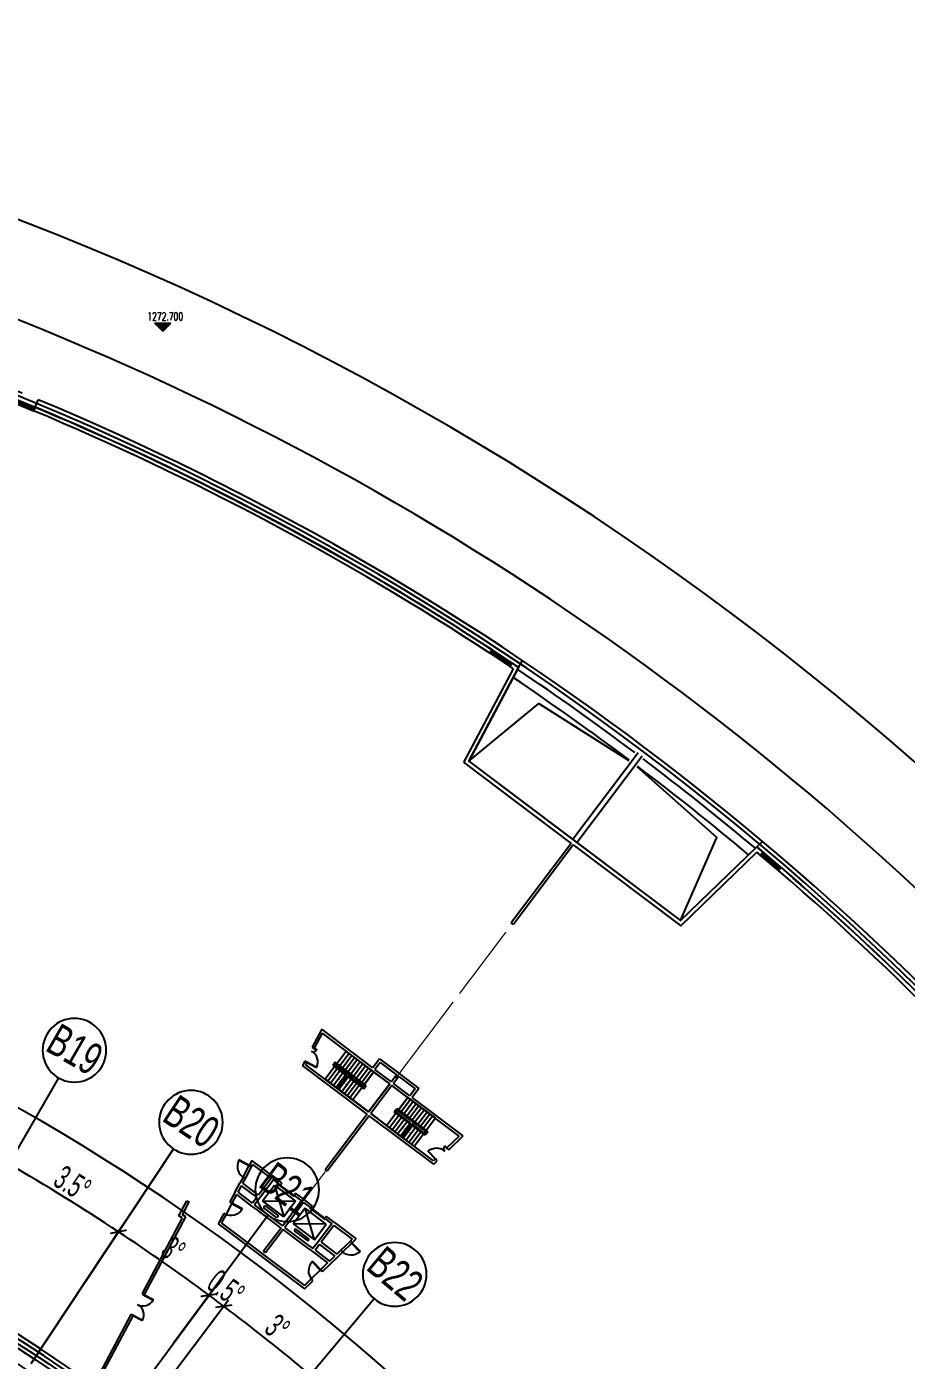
# Model space of a CAD drawing. Extents: x 1962160 to 37842216, y -162679 to 2997677.
# Drawn here: x 37694555 to 37760810, y 2879859 to 2980378 of the extents above; entities that cross this region are included whole.
import ezdxf
from ezdxf.enums import TextEntityAlignment as Align

# ---------------------------------------------------------------- set-up
doc = ezdxf.new("R2010")
doc.units = 0
doc.header["$LTSCALE"] = 1000
doc.linetypes.add('CENTER', pattern=[2, 1.25, -0.25, 0.25, -0.25])
doc.linetypes.add('CENTER2', pattern=[28.575, 19.05, -3.175, 3.175, -3.175])
doc.layers.get('0').update_dxf_attribs({"color": 8})
doc.layers.get('Defpoints').update_dxf_attribs({"color": 8})
for name, color, linetype in [('#幕墙线-平面', 8, 'Continuous'), ('#标注', 8, 'Continuous'), ('#轴线', 8, 'CENTER2'), ('1-WIN-1', 8, 'Continuous'), ('A-DIMS-ELEV', 8, 'Continuous'), ('A-FLOR', 8, 'Continuous'), ('A-GRID', 8, 'CENTER'), ('A-STRS-HRAL', 8, 'Continuous'), ('DIM', 8, 'Continuous'), ('G-ACCS', 8, 'Continuous'), ('周边建筑', 8, 'Continuous')]:
    doc.layers.add(name, color=color, linetype=linetype)
doc.styles.add('#文字', font='jrs.shx', dxfattribs={"width": 0.7, "bigfont": 'hztxt.shx'})
doc.styles.add('_TCH_DIM', font='SIMPLEX', dxfattribs={"bigfont": 'GBCBIG'})
doc.styles.add('JHZX', font='jrs.shx', dxfattribs={"width": 0.6, "bigfont": 'jhz.shx'})
doc.dimstyles.new('JZBZ-600', dxfattribs={"dimscale": 600, "dimtxt": 3, "dimasz": 1.5, "dimexe": 1, "dimexo": 1, "dimgap": 0.5, "dimtad": 1, "dimdec": 0, "dimdsep": 46, "dimtxsty": 'JHZX', "dimblk1": 'ARCHTICK', "dimblk2": 'ARCHTICK', "dimsah": 1, "dimcen": 0, "dimclrd": 1, "dimclre": 1, "dimclrt": 2, "dimadec": 1, "dimazin": 2, "dimtfac": 1, "dimtdec": 0, "dimtix": 1, "dimtmove": 0, "dimatfit": 3, "dimfxl": 1, "dimtolj": 1, "dimlwd": -1, "dimlwe": -1, "dimarcsym": 1})

# ---------------------------------------------------------------- blocks, each defined once
blk = doc.blocks.new('$DORLIB2D$00000127')
for points in [[(-0.533, 0.795), (-0.533, 0.69)], [(-0.033, 0.795), (-0.533, 0.795)], [(-0.033, 0.795), (-0.033, 0.69)], [(0.533, 0.795), (0.033, 0.795)], [(0.033, 0.795), (0.033, 0.69)], [(0.533, 0.795), (0.533, 0.69)], [(-0.033, 0.69), (-0.533, 0.69)], [(0.5, 0.5), (-0.5, 0.5)], [(0.533, 0.69), (0.033, 0.69)]]:
    blk.add_lwpolyline(points)
blk = doc.blocks.new('$DorLib2D$00000001')
for p, q in [((0.45, 0.975), (0.5, 0.975)), ((0.45, 0), (0.45, 0.975)), ((0.5, 0), (0.45, 0)), ((0.5, 0), (0.5, 0.975))]:
    blk.add_line(p, q)
blk.add_arc((0.475, 0), 0.975, 91.46928, 180)
blk = doc.blocks.new('$DorLib2D$00000225')
for p, q in [((-0.5, 0), (-0.5, 0.252)), ((-0.475, 0.252), (-0.5, 0.252)), ((-0.475, 0), (-0.475, 0.252)), ((0.475, -0.001), (0.475, 0.752)), ((0.475, 0.752), (0.5, 0.752)), ((0.5, -0.001), (0.5, 0.752)), ((-0.475, 0), (-0.5, 0)), ((0.475, -0.001), (0.5, -0.001))]:
    blk.add_line(p, q)
for centre, radius, start, end in [((-0.501, 0.003), 0.251, 359.78987, 84.09744), ((0.505, -0.002), 0.755, 92.24927, 179.72377)]:
    blk.add_arc(centre, radius, start, end)
blk = doc.blocks.new('$WINLIB2D$00000001')
for points in [[(-0.5, 0.5), (-0.5, -0.5)], [(-0.5, 0.5), (0.5, 0.5)], [(0.5, 0.167), (-0.5, 0.167)], [(0.5, -0.5), (0.5, 0.5)], [(0.5, -0.167), (-0.5, -0.167)], [(-0.5, -0.5), (0.5, -0.5)]]:
    blk.add_lwpolyline(points)
blk = doc.blocks.new('$DorLib2D$00000002')
at = {"layer": '1-WIN-1'}
for p, q in [((-0.5, 0), (-0.5, 0.4875)), ((-0.475, 0.4875), (-0.5, 0.4875)), ((-0.5, 0), (-0.475, 0)), ((-0.475, 0), (-0.475, 0.4875)), ((0.475, 0), (0.475, 0.4875)), ((0.475, 0.4875), (0.5, 0.4875)), ((0.5, 0), (0.475, 0)), ((0.5, 0), (0.5, 0.4875))]:
    blk.add_line(p, q, dxfattribs=at)
for centre, start, end in [((-0.4875, 0), 0, 88.53072), ((0.4875, 0), 91.46928, 180)]:
    blk.add_arc(centre, 0.4875, start, end, dxfattribs=at)
blk = doc.blocks.new('1234')
at = {"layer": '周边建筑'}
for p, q in [((-11230, 210901), (-11325, 211497)), ((-200, 203000), (-199, 211200)), ((200, 203000), (201, 211200)), ((11230, 210901), (11325, 211497)), ((-13606, 210461), (-13624, 210760)), ((-11827, 210869), (-11809, 210569)), ((-10235, 202700), (-11484, 210587)), ((-9979, 203000), (-11230, 210901)), ((9979, 203000), (11230, 210901)), ((10235, 202700), (11484, 210587)), ((11809, 210569), (11827, 210869)), ((13624, 210760), (13606, 210461)), ((-52142, 204662), (-52290, 205244)), ((-52142, 204662), (-52067, 204372)), ((-10235, 202700), (-100, 202700)), ((-9979, 203000), (0, 203000)), ((-100, 202700), (-100, 195200)), ((0, 203000), (9979, 203000)), ((100, 202700), (10235, 202700)), ((100, 202700), (100, 195200)), ((100, 195200), (-100, 195200)), ((-1850, 181050), (0, 181050)), ((-1850, 181050), (-1850, 180200)), ((0, 181050), (1850, 181050)), ((1850, 181050), (1850, 180200)), ((-6672, 180200), (-6434, 178701)), ((-1850, 180200), (-6672, 180200)), ((-6237, 178733), (-6437, 180000)), ((-1750, 180000), (-6437, 180000)), ((-1600, 180000), (-4200, 180000)), ((-4200, 178830), (-4200, 180000)), ((-3940, 178830), (-3940, 180000)), ((-3680, 178830), (-3680, 180000)), ((-3420, 178830), (-3420, 180000)), ((-3160, 178830), (-3160, 180000)), ((-2900, 178830), (-2900, 180000)), ((-2640, 178830), (-2640, 180000)), ((-2380, 178830), (-2380, 180000)), ((-2120, 178830), (-2120, 180000)), ((-1860, 178830), (-1860, 180000)), ((-100, 180000), (-1750, 180000)), ((-1650, 180850), (-100, 180850)), ((-1650, 180850), (-1650, 180200)), ((-100, 180200), (-1650, 180200)), ((-1600, 178830), (-1600, 180000)), ((-100, 180000), (-1600, 180000)), ((-1600, 180000), (-1600, 178830)), ((-100, 180850), (-100, 180200)), ((-100, 177350), (-100, 180000)), ((-100, 180000), (-100, 177350)), ((100, 180850), (100, 180200)), ((100, 180850), (1650, 180850)), ((1650, 180200), (100, 180200)), ((1600, 180000), (100, 180000)), ((100, 180000), (100, 177350)), ((1750, 180000), (100, 180000)), ((100, 180000), (100, 177350)), ((1600, 180000), (4200, 180000)), ((1600, 180000), (1600, 178830)), ((1600, 178830), (1600, 180000)), ((1650, 180850), (1650, 180200)), ((6437, 180000), (1750, 180000)), ((6672, 180200), (1850, 180200)), ((1860, 180000), (1860, 178830)), ((2120, 180000), (2120, 178830)), ((2380, 180000), (2380, 178830)), ((2640, 180000), (2640, 178830)), ((2900, 180000), (2900, 178830)), ((3160, 180000), (3160, 178830)), ((3420, 180000), (3420, 178830)), ((3680, 180000), (3680, 178830)), ((3940, 180000), (3940, 178830)), ((4200, 180000), (4200, 178830)), ((6437, 180000), (6237, 178733)), ((6434, 178701), (6672, 180200)), ((-6434, 178701), (-6237, 178733)), ((-4360, 178830), (-4360, 178520)), ((-1440, 178830), (-4360, 178830)), ((-4360, 178520), (-3132, 178520)), ((-4300, 178770), (-4300, 178580)), ((-1500, 178770), (-4300, 178770)), ((-4300, 178580), (-3137, 178580)), ((-4200, 178750), (-4200, 178770)), ((-1600, 178750), (-4200, 178750)), ((-4200, 178600), (-4200, 178750)), ((-4200, 178600), (-3139, 178600)), ((-4200, 178600), (-4200, 178580)), ((-4200, 178520), (-4200, 177350)), ((-3940, 178750), (-3940, 178770)), ((-3940, 178600), (-3940, 178580)), ((-3940, 178520), (-3940, 177350)), ((-3680, 178750), (-3680, 178770)), ((-3680, 178600), (-3680, 178580)), ((-3680, 178520), (-3680, 177350)), ((-3420, 178750), (-3420, 178770)), ((-3420, 178600), (-3420, 178580)), ((-3420, 178520), (-3420, 177350)), ((-3160, 178750), (-3160, 178770)), ((-3160, 178600), (-3160, 178580)), ((-3160, 178520), (-3160, 177350)), ((-2914, 178043), (-3157, 177928)), ((-3157, 177928), (-2972, 177897)), ((-3139, 178600), (-3089, 178073)), ((-3089, 178073), (-2914, 178043)), ((-3039, 178600), (-1600, 178600)), ((-3039, 178600), (-2987, 178056)), ((-3037, 178580), (-1500, 178580)), ((-3031, 178520), (-1440, 178520)), ((-2900, 178750), (-2900, 178770)), ((-2900, 178600), (-2900, 178580)), ((-2900, 178520), (-2900, 177350)), ((-2640, 178750), (-2640, 178770)), ((-2640, 178600), (-2640, 178580)), ((-2640, 178520), (-2640, 177350)), ((-2380, 178750), (-2380, 178770)), ((-2380, 178600), (-2380, 178580)), ((-2380, 178520), (-2380, 177350)), ((-2120, 178750), (-2120, 178770)), ((-2120, 178600), (-2120, 178580)), ((-2120, 178520), (-2120, 177350)), ((-1860, 178750), (-1860, 178770)), ((-1860, 178600), (-1860, 178580)), ((-1860, 178520), (-1860, 177350)), ((-1600, 178750), (-1600, 178770)), ((-1600, 178770), (-1600, 178580)), ((-1600, 178600), (-1600, 178580)), ((-1600, 178520), (-1600, 177350)), ((-1600, 178520), (-1600, 177350)), ((-1500, 178580), (-1500, 178770)), ((-1440, 178520), (-1440, 178830)), ((1440, 178520), (1440, 178830)), ((1440, 178830), (4360, 178830)), ((2928, 178520), (1440, 178520)), ((1500, 178580), (1500, 178770)), ((1500, 178770), (4300, 178770)), ((2923, 178580), (1500, 178580)), ((1600, 178770), (1600, 178750)), ((1600, 178580), (1600, 178770)), ((1600, 178750), (4200, 178750)), ((2921, 178600), (1600, 178600)), ((1600, 178580), (1600, 178600)), ((1600, 177350), (1600, 178520)), ((1600, 177350), (1600, 178520)), ((1860, 178770), (1860, 178750)), ((1860, 178580), (1860, 178600)), ((1860, 177350), (1860, 178520)), ((2120, 178770), (2120, 178750)), ((2120, 178580), (2120, 178600)), ((2120, 177350), (2120, 178520)), ((2380, 178770), (2380, 178750)), ((2380, 178580), (2380, 178600)), ((2380, 177350), (2380, 178520)), ((2640, 178770), (2640, 178750)), ((2640, 178580), (2640, 178600)), ((2640, 177350), (2640, 178520)), ((2900, 178770), (2900, 178750)), ((2900, 178580), (2900, 178600)), ((2900, 177350), (2900, 178520)), ((2914, 177907), (3157, 178022)), ((2972, 178053), (2921, 178600)), ((3157, 178022), (2972, 178053)), ((4200, 178600), (3021, 178600)), ((3074, 178036), (3021, 178600)), ((4300, 178580), (3023, 178580)), ((4360, 178520), (3029, 178520)), ((3160, 178770), (3160, 178750)), ((3160, 178580), (3160, 178600)), ((3160, 177350), (3160, 178520)), ((3420, 178770), (3420, 178750)), ((3420, 178580), (3420, 178600)), ((3420, 177350), (3420, 178520)), ((3680, 178770), (3680, 178750)), ((3680, 178580), (3680, 178600)), ((3680, 177350), (3680, 178520)), ((3940, 178770), (3940, 178750)), ((3940, 178580), (3940, 178600)), ((3940, 177350), (3940, 178520)), ((4200, 178770), (4200, 178750)), ((4200, 178600), (4200, 178750)), ((4200, 178580), (4200, 178600)), ((4200, 177350), (4200, 178520)), ((4300, 178770), (4300, 178580)), ((4360, 178830), (4360, 178520)), ((6237, 178733), (6434, 178701)), ((-6049, 177548), (-6247, 177516)), ((-6247, 177516), (-6189, 177150)), ((-100, 177150), (-6189, 177150)), ((-6018, 177350), (-6049, 177548)), ((-100, 177350), (-6018, 177350)), ((-4200, 177350), (-3021, 177350)), ((-3074, 177914), (-3021, 177350)), ((-2972, 177897), (-2921, 177350)), ((-2921, 177350), (-1600, 177350)), ((-1600, 177350), (-100, 177350)), ((-100, 177150), (-100, 171900)), ((6018, 177350), (100, 177350)), ((100, 177350), (1600, 177350)), ((6189, 177150), (100, 177150)), ((100, 177150), (100, 171900)), ((3039, 177350), (1600, 177350)), ((3089, 177877), (2914, 177907)), ((3039, 177350), (2987, 177894)), ((3139, 177350), (3089, 177877)), ((4200, 177350), (3139, 177350)), ((6049, 177548), (6018, 177350)), ((6247, 177516), (6049, 177548)), ((6189, 177150), (6247, 177516)), ((100, 171900), (-100, 171900)), ((-2850, 169150), (-4921, 169150)), ((-4921, 169150), (-4854, 168721)), ((-2950, 168950), (-4687, 168950)), ((-4656, 168752), (-4687, 168950)), ((-2950, 168950), (-2950, 167350)), ((-2100, 169150), (-2850, 169150)), ((-2750, 168950), (-2750, 167250)), ((-2750, 168950), (-2100, 168950)), ((-2100, 168950), (-2100, 169150)), ((0, 169150), (-800, 169150)), ((-800, 169150), (-800, 168950)), ((-800, 168950), (-100, 168950)), ((-100, 168950), (-100, 166600)), ((800, 169150), (0, 169150)), ((100, 168950), (100, 166600)), ((100, 168950), (800, 168950)), ((800, 168950), (800, 169150)), ((2850, 169150), (2100, 169150)), ((2100, 169150), (2100, 168950)), ((2100, 168950), (2750, 168950)), ((2750, 168950), (2750, 167250)), ((2850, 169150), (4921, 169150)), ((2950, 168950), (2950, 167350)), ((2950, 168950), (4687, 168950)), ((4687, 168950), (4656, 168752)), ((4854, 168721), (4921, 169150)), ((-4854, 168721), (-4656, 168752)), ((-4697, 167733), (-4854, 168721)), ((-4500, 167765), (-4656, 168752)), ((-2450, 167195), (-2450, 168675)), ((-2450, 168675), (-450, 168675)), ((-2450, 167195), (-450, 168675)), ((-2450, 168675), (-450, 167195)), ((-450, 168675), (-450, 167195)), ((2450, 168675), (450, 168675)), ((450, 168675), (450, 167195)), ((2450, 167195), (450, 168675)), ((2450, 168675), (450, 167195)), ((2450, 167195), (2450, 168675)), ((4500, 167765), (4656, 168752)), ((4656, 168752), (4854, 168721)), ((4697, 167733), (4854, 168721)), ((-4500, 167765), (-4697, 167733)), ((-4697, 167733), (-4618, 167234)), ((-4499, 166484), (-4618, 167234)), ((-4434, 167350), (-4500, 167765)), ((-2950, 167350), (-4434, 167350)), ((-4315, 166600), (-4402, 167150)), ((-2950, 167150), (-4402, 167150)), ((-2950, 167150), (-2950, 166600)), ((-2750, 167250), (-2750, 166600)), ((-450, 167195), (-2450, 167195)), ((-2090, 166825), (-2090, 167010)), ((-2090, 167010), (-810, 167010)), ((-810, 167010), (-810, 166825)), ((450, 167195), (2450, 167195)), ((2090, 167010), (810, 167010)), ((810, 167010), (810, 166825)), ((2090, 166825), (2090, 167010)), ((2750, 167250), (2750, 166600)), ((2950, 167350), (4434, 167350)), ((2950, 167150), (4402, 167150)), ((2950, 167150), (2950, 166600)), ((4315, 166600), (4402, 167150)), ((4500, 167765), (4434, 167350)), ((4499, 166484), (4618, 167234)), ((4697, 167733), (4500, 167765)), ((4618, 167234), (4697, 167733)), ((-4499, 166484), (-4368, 165656)), ((-2950, 166600), (-4315, 166600)), ((-4171, 165687), (-4283, 166400)), ((-2850, 166400), (-4283, 166400)), ((-2500, 166400), (-2850, 166400)), ((-2500, 166600), (-2750, 166600)), ((-100, 166600), (-2500, 166600)), ((-100, 166400), (-2500, 166400)), ((-810, 166825), (-2090, 166825)), ((-100, 166400), (-100, 164200)), ((2500, 166600), (100, 166600)), ((2500, 166400), (100, 166400)), ((100, 166400), (100, 164200)), ((810, 166825), (2090, 166825)), ((2500, 166600), (2750, 166600)), ((2500, 166400), (2850, 166400)), ((2850, 166400), (4283, 166400)), ((2950, 166600), (4315, 166600)), ((4283, 166400), (4171, 165687)), ((4368, 165656), (4499, 166484)), ((-4368, 165656), (-4171, 165687)), ((-4014, 164700), (-4171, 165687)), ((4014, 164700), (4171, 165687)), ((4171, 165687), (4368, 165656)), ((-4014, 164700), (-4212, 164668)), ((-4212, 164668), (-4074, 163800)), ((-3903, 164000), (-4014, 164700)), ((-3903, 164000), (3903, 164000)), ((100, 164200), (-100, 164200)), ((4014, 164700), (3903, 164000)), ((4212, 164668), (4014, 164700)), ((4074, 163800), (4212, 164668)), ((-7006, 163770), (-6808, 163802)), ((-6802, 162486), (-7006, 163770)), ((-6636, 162715), (-6808, 163802)), ((-4074, 163800), (4074, 163800)), ((-6506, 162533), (-6802, 162486)), ((-6340, 162762), (-6636, 162715)), ((-6506, 162533), (-5497, 156163)), ((-5299, 156194), (-6340, 162762)), ((-5497, 156163), (-5299, 156194)), ((-5018, 154416), (-5215, 154385)), ((-5215, 154385), (-4274, 148438)), ((-4072, 148444), (-5018, 154416))]:
    blk.add_line(p, q, dxfattribs=at)
for points, format in [([(900, 147897, -0.0642475), (38411, 142825, 0.3992271), (47734, 147881), (62644, 193769, 0.4257611), (57411, 203559, 0.1695891), (-81790, 195045, 0.4257611), (-85791, 184690), (-65401, 140962, 0.3992271), (-55531, 137079, -0.0949868), (-900, 147897)], "xyb"), ([(52290, 205244, 0.1253831), (-52290, 205244)], "xyb"), ([(3507, 147308, 0.0119029), (-3507, 147308), (-3530, 148158, 0.0905154), (-55644, 137357, -0.3992271), (-65129, 141089), (-85519, 184817, -0.4257611), (-81674, 194768, -0.0861795), (-11230, 210901), (-9979, 203000), (9979, 203000), (11230, 210901, -0.0554806), (57329, 203270, -0.4257611), (62358, 193861), (47449, 147974, -0.3992271), (38489, 143115, 0.0597972), (3530, 148158), (3507, 147309)], "xyb"), ([(-53553, 204918, 0.0353768), (-81906, 195322, 0.4257611), (-86063, 184563), (-65672, 140835, 0.3992271), (-55418, 136801, -0.0899201), (-3864, 147549, -0.0899201)], "xyb"), ([(-4330, 179375, 0, 0, 0), (-850, 179375, 0, 0, 0), (-850, 177975, 0, 0, 0), (-2900, 177975, 0, 80, 0), (-2600, 177975, 0, 0, 0)], "xyseb"), ([(4330, 179375, 0, 0, 0), (850, 179375, 0, 0, 0), (850, 177975, 0, 0, 0), (2900, 177975, 0, 80, 0), (2600, 177975, 0, 0, 0)], "xyseb"), ([(-4330, 177975, 0, 0, 0), (-3160, 177975, 0, 80, 0), (-3460, 177975, 0, 0, 0)], "xyseb"), ([(4330, 177975, 0, 0, 0), (3160, 177975, 0, 80, 0), (3460, 177975, 0, 0, 0)], "xyseb")]:
    blk.add_lwpolyline(points, format=format, dxfattribs=at)
for points in [[(-9979, 203000), (-8394, 209657), (-400, 210300)], [(9979, 203000), (8394, 209657), (400, 210300)]]:
    blk.add_lwpolyline(points, dxfattribs=at)
at = {"layer": '周边建筑', "const_width": 100}
for points in [[(0, 188600), (0, 194400)], [(0, 180600), (0, 187800)], [(0, 169150), (0, 171800)]]:
    blk.add_lwpolyline(points, dxfattribs=at)
at = {"layer": '周边建筑'}
for radius, start, end in [(211200, 93.69863, 104.29325), (210900, 93.69898, 104.293), (211200, 93.04812, 93.21031), (210900, 93.12156, 93.20997), (211050, 90.10859, 93.04387), (210350, 90.10895, 93.02398), (211050, 86.95613, 89.89141), (210350, 86.97602, 89.89105), (211200, 86.78969, 86.95188), (210900, 86.79003, 86.87844), (210900, 75.707, 86.30102), (211200, 75.70675, 86.30137), (148500, 91.64908, 106.5425), (148200, 91.60015, 106.54179)]:
    blk.add_arc((0, 0), radius, start, end, dxfattribs=at)
for name, p, xscale, yscale, zscale, rotation in [('$WINLIB2D$00000001', (-12717, 210665), 1800.000000000002, 300.0000000000001, -1800, 3.45447271133454), ('$WINLIB2D$00000001', (12717, 210665), -1800, 299.9999999999998, 1800, 356.5455272884436), ('$WINLIB2D$00000001', (-52734, 204355), 1299.999999999999, 300, -1300, 14.46959072321767), ('$DorLib2D$00000225', (-6242, 178125), 1200.000000000001, 1200.000000000001, 200, 278.9999999999768), ('$DorLib2D$00000225', (6242, 178125), -1200.000000000001, 1200.000000000001, 200, 81.0000000000231), ('$DORLIB2D$00000127', (-1450, 169050), -1300.000000000001, 200.0000000000002, -1300.000000000001, 180), ('$DORLIB2D$00000127', (1450, 169050), 1300.000000000001, 200.0000000000002, -1300, 180), ('$DorLib2D$00000001', (-4677, 168243), 1000.000000000001, 1000.000000000001, 200, 98.99999999998161), ('$DorLib2D$00000001', (4677, 168243), -1000, 1000, 200, 261.0000000000279), ('$DorLib2D$00000001', (-4191, 165178), -1000, 1000.000000000001, 999.9999999999998, 278.9999999999749), ('$DorLib2D$00000001', (4191, 165178), 999.9999999999997, 999.9999999999997, 999.9999999999997, 81.00000000002188), ('$DorLib2D$00000002', (-5257, 155289), 1800.000000000001, 1800.000000000001, 200, 278.9999999999735)]:
    blk.add_blockref(name, p, dxfattribs=dict(at, xscale=xscale, yscale=yscale, zscale=zscale, rotation=rotation))
blk = doc.blocks.new('总体道路0521')
at = {"layer": 'G-ACCS'}
for radius, start, end in [(223.8, 2.615, 87.0254), (216.8, 34.9199, 94.1145)]:
    blk.add_arc((35647972.51, 2918657.18), radius, start, end, dxfattribs=at)
blk = doc.blocks.new('A$C06ac024f')
at = {"layer": 'A-DIMS-ELEV'}
blk.add_hatch(color=256, dxfattribs=at).paths.add_polyline_path([(91161, 200554), (90561, 201154), (91761, 201154)])
for p, q in [((91161, 200554), (90561, 201154)), ((90561, 201154), (91761, 201154)), ((91161, 200554), (91761, 201154))]:
    blk.add_line(p, q, dxfattribs=at)
at = {"xscale": 1000, "yscale": 1000, "zscale": 1000}
blk.add_blockref('总体道路0521', (-35647972511, -2918657177), dxfattribs=at)
at = {"layer": '周边建筑', "rotation": 322.9999995626877}
blk.add_blockref('1234', (0, 0), dxfattribs=at)
at = {"layer": 'A-DIMS-ELEV', "style": '_TCH_DIM', "width": 0.705882}
blk.add_text('1272.700', height=595, dxfattribs=at).set_placement((89981, 201364))
blk = doc.blocks.new('A$C80b62fe7')
at = {"layer": '#幕墙线-平面'}
for radius, start, end in [(128529, 333.50225, 195.7758), (127529, 333.53985, 195.7884)]:
    blk.add_arc((71052, 188867), radius, start, end, dxfattribs=at)
blk = doc.blocks.new('DASWQE')
at = {"layer": 'DIM', "ltscale": 10}
blk.add_blockref('A$C80b62fe7', (-71047, -188863), dxfattribs=at)
blk = doc.blocks.new('_ARCHTICK')
at = {"const_width": 0.15}
blk.add_lwpolyline([(-0.5, -0.5), (0.5, 0.5)], dxfattribs=at)
blk = doc.blocks.new('*D67')
at = {"layer": '#标注', "color": 1, "transparency": 16777216}
for p, q in [((36869183, 3036213), (36876706, 3046195)), ((36875209, 3031419), (36883244, 3040995))]:
    blk.add_line(p, q, dxfattribs=at)
blk.add_arc((36780595, 2918663), 159093, 50, 52.99758, dxfattribs=at)
at = {"layer": 'Defpoints', "color": 0, "transparency": 16777216}
for p in [(36880717, 3042300), (36868822, 3035734), (36874823, 3030960), (36780595, 2918663)]:
    blk.add_point(p, dxfattribs=at)
at = {"layer": '#标注', "color": 1, "transparency": 16777216, "xscale": 900, "yscale": 900, "zscale": 900}
for p, rotation in [((36876345, 3045716), 142.9975753843728), ((36882858, 3040535), 320.0000000001096)]:
    blk.add_blockref('_ARCHTICK', p, dxfattribs=dict(at, rotation=rotation))
at = {"layer": '#标注', "color": 2, "transparency": 16777216, "insert": (36880382, 3044107), "char_height": 1800, "attachment_point": 5, "rotation": 321.49879, "style": 'JHZX'}
blk.add_mtext('\\A1;3°', dxfattribs=at)
blk = doc.blocks.new('*D68')
at = {"layer": '#标注', "color": 1, "transparency": 16777216}
for p, q in [((36868154, 3036981), (36875590, 3047029)), ((36869183, 3036213), (36876706, 3046195))]:
    blk.add_line(p, q, dxfattribs=at)
blk.add_arc((36780595, 2918663), 159093, 52.99758, 53.49758, dxfattribs=at)
at = {"layer": 'Defpoints', "color": 0, "transparency": 16777216}
for p in [(36875975, 3045994), (36867797, 3036499), (36868822, 3035734), (36780595, 2918663)]:
    blk.add_point(p, dxfattribs=at)
at = {"layer": '#标注', "color": 1, "transparency": 16777216, "xscale": 900, "yscale": 900, "zscale": 900}
for p, rotation in [((36875233, 3046547), 143.4975823896341), ((36876345, 3045716), 322.9975753843759)]:
    blk.add_blockref('_ARCHTICK', p, dxfattribs=dict(at, rotation=rotation))
at = {"layer": '#标注', "color": 2, "transparency": 16777216, "insert": (36876508, 3047094), "char_height": 1800, "attachment_point": 5, "rotation": 323.24758, "style": 'JHZX'}
blk.add_mtext('\\A1;0.5°', dxfattribs=at)
blk = doc.blocks.new('*D105')
at = {"layer": '#标注', "color": 1, "transparency": 16777216}
for p, q in [((36697229, 3039962), (36687879, 3053567)), ((36885580, 3021821), (36897355, 3033391))]:
    blk.add_line(p, q, dxfattribs=at)
blk.add_arc((36780595, 2918663), 163093, 44.49717, 124.49963, dxfattribs=at)
at = {"layer": 'Defpoints', "color": 0, "transparency": 16777216}
for p in [(36833249, 3073022), (36697569, 3039468), (36885152, 3021400), (36780595, 2918663)]:
    blk.add_point(p, dxfattribs=at)
at = {"layer": '#标注', "color": 1, "transparency": 16777216, "xscale": 900, "yscale": 900, "zscale": 900}
for p, rotation in [((36688219, 3053073), 214.4996298123025), ((36896927, 3032971), 314.4971693134274)]:
    blk.add_blockref('_ARCHTICK', p, dxfattribs=dict(at, rotation=rotation))
at = {"layer": '#标注', "color": 2, "transparency": 16777216, "insert": (36796346, 3082199), "char_height": 1800, "attachment_point": 5, "rotation": 354.4984, "style": 'JHZX'}
blk.add_mtext('\\A1;80°', dxfattribs=at)
blk = doc.blocks.new('*D118')
at = {"layer": '#标注', "color": 1, "transparency": 16777216}
for p, q in [((36861841, 3041402), (36868741, 3051825)), ((36868154, 3036981), (36875590, 3047029))]:
    blk.add_line(p, q, dxfattribs=at)
blk.add_arc((36780595, 2918663), 159093, 53.49758, 56.49763, dxfattribs=at)
at = {"layer": 'Defpoints', "color": 0, "transparency": 16777216}
for p in [(36872986, 3048179), (36861510, 3040901), (36867797, 3036499), (36780595, 2918663)]:
    blk.add_point(p, dxfattribs=at)
at = {"layer": '#标注', "color": 1, "transparency": 16777216, "xscale": 900, "yscale": 900, "zscale": 900}
for p, rotation in [((36868410, 3051325), 146.4976294272889), ((36875233, 3046547), 323.4975823896463)]:
    blk.add_blockref('_ARCHTICK', p, dxfattribs=dict(at, rotation=rotation))
at = {"layer": '#标注', "color": 2, "transparency": 16777216, "insert": (36872541, 3049963), "char_height": 1800, "attachment_point": 5, "rotation": 324.99761, "style": 'JHZX'}
blk.add_mtext('\\A1;3°', dxfattribs=at)
blk = doc.blocks.new('*D119')
at = {"layer": '#标注', "color": 1, "transparency": 16777216}
for p, q in [((36854197, 3046133), (36860447, 3056958)), ((36861841, 3041402), (36868741, 3051825))]:
    blk.add_line(p, q, dxfattribs=at)
blk.add_arc((36780595, 2918663), 159093, 56.49763, 59.99769, dxfattribs=at)
at = {"layer": 'Defpoints', "color": 0, "transparency": 16777216}
for p in [(36865691, 3053085), (36853897, 3045613), (36861510, 3040901), (36780595, 2918663)]:
    blk.add_point(p, dxfattribs=at)
at = {"layer": '#标注', "color": 1, "transparency": 16777216, "xscale": 900, "yscale": 900, "zscale": 900}
for p, rotation in [((36860147, 3056438), 149.9976923137919), ((36868410, 3051325), 326.4976294272807)]:
    blk.add_blockref('_ARCHTICK', p, dxfattribs=dict(at, rotation=rotation))
at = {"layer": '#标注', "color": 2, "transparency": 16777216, "insert": (36864949, 3054965), "char_height": 1800, "attachment_point": 5, "rotation": 328.24766, "style": 'JHZX'}
blk.add_mtext('\\A1;3.5°', dxfattribs=at)
blk = doc.blocks.new('*U247')
blk.add_line((0, -20), (0, 0))
blk.add_circle((0, -24), 4)
at = {"style": 'JHZX', "width": 0.75}
blk.add_attdef('AXES', text='', height=4, dxfattribs=at).set_placement((0, -24), align=Align.MIDDLE_CENTER)
blk = doc.blocks.new('DOTE-11')
at = {"layer": '#轴线'}
for radius, end in [(146600, 183.99981), (138800, 210.18842), (130400, 210.32938), (127950, 210.37401)]:
    blk.add_arc((36780599, 2918657), radius, 324.5, end, dxfattribs=at)
blk = doc.blocks.new('*D361')
at = {"layer": '#标注', "color": 1, "ltscale": 10, "transparency": 16777216}
for p, q in [((37687324, 2864593), (37697089, 2878263)), ((37698403, 2877325), (37696601, 2878612)), ((37688637, 2863654), (37686835, 2864941))]:
    blk.add_line(p, q, dxfattribs=at)
at = {"layer": 'Defpoints', "color": 0, "ltscale": 10, "transparency": 16777216}
for p in [(37697089, 2878263), (37698891, 2876976), (37689125, 2863305)]:
    blk.add_point(p, dxfattribs=at)
at = {"layer": '#标注', "color": 1, "ltscale": 10, "transparency": 16777216, "xscale": 900, "yscale": 900, "zscale": 900}
for p, rotation in [((37697089, 2878263), 54.45840223087551), ((37687324, 2864593), 234.4584022308755)]:
    blk.add_blockref('_ARCHTICK', p, dxfattribs=dict(at, rotation=rotation))
at = {"layer": '#标注', "color": 2, "ltscale": 10, "transparency": 16777216, "insert": (37691230, 2872125), "char_height": 1800, "attachment_point": 5, "rotation": 54.4584, "style": 'JHZX'}
blk.add_mtext('\\A1;1200*14=16800', dxfattribs=at)
blk = doc.blocks.new('ZW-5001')
at = {"layer": '#标注'}
ref = blk.add_blockref('*U247', (36857893.2, 3052535.2), dxfattribs=dict(at, xscale=-600.0000000000002, yscale=600.0000000000003, rotation=149.9979886096383))
ref.add_attrib('AXES', 'B19', dxfattribs={"layer": '0', "height": 2400, "rotation": 329.997988, "style": '#文字', "width": 0.7}).set_placement((36865133.6, 3065075), align=Align.MIDDLE_CENTER)
ref = blk.add_blockref('*U247', (36865922, 3047566.8), dxfattribs=dict(at, xscale=-600.0000000000003, yscale=600.0000000000003, rotation=146.4980076361765))
ref.add_attrib('AXES', 'B20', dxfattribs={"layer": '0', "height": 2400, "rotation": 326.498007, "style": '#文字', "width": 0.7}).set_placement((36873914.5, 3059641.2), align=Align.MIDDLE_CENTER)
ref = blk.add_blockref('*U247', (36872550.9, 3042923.1), dxfattribs=dict(at, xscale=-600.0000000000003, yscale=600.0000000000003, rotation=143.4975823897009))
ref.add_attrib('AXES', 'B21', dxfattribs={"layer": '0', "height": 2400, "rotation": 323.497582, "style": '#文字', "width": 0.7}).set_placement((36881164.4, 3054562.6), align=Align.MIDDLE_CENTER)
ref = blk.add_blockref('*U247', (36879960.3, 3037081.7), dxfattribs=dict(at, xscale=-600.0000000000002, yscale=600.0000000000002, rotation=140.0000000001175))
ref.add_attrib('AXES', 'B22', dxfattribs={"layer": '0', "height": 2400, "rotation": 320, "style": '#文字', "width": 0.7}).set_placement((36889267.8, 3048174.1), align=Align.MIDDLE_CENTER)
for base, p1, p2, picture, middle in [((36833249.5, 3073022.4), (36885151.9, 3021400.4), (36697568.8, 3039467.8), '*D105', (36796346.2, 3082199.2)), ((36865690.5, 3053085.2), (36861510.2, 3040901.4), (36853896.7, 3045613.3), '*D119', (36864949, 3054965)), ((36872986.3, 3048179.1), (36867796.9, 3036499), (36861510.2, 3040901.4), '*D118', (36872540.8, 3049963.4)), ((36875975, 3045994.2), (36868821.9, 3035733.6), (36867796.9, 3036499), '*D68', (36876507.8, 3047094.3)), ((36880717.3, 3042300), (36874823.3, 3030959.7), (36868821.9, 3035733.6), '*D67', (36880382.5, 3044107.4))]:
    dim = blk.add_angular_dim_3p(base=base, center=(36780594.8, 2918662.6), p1=p1, p2=p2, dimstyle='JZBZ-600', dxfattribs=at)
    dim.commit()
    dim.dimension.update_dxf_attribs({"geometry": picture, "text_midpoint": middle})
blk = doc.blocks.new('FDGFH')
at = {"layer": 'A-FLOR'}
blk.add_blockref('ZW-5001', (-36780599, -2918657), dxfattribs=at)
at = {"layer": 'A-GRID'}
blk.add_blockref('DOTE-11', (-36780599, -2918657), dxfattribs=at)

msp = doc.modelspace()

# ---------------------------------------------------------------- linework, layer by layer
at = {"layer": '#标注', "ltscale": 10}
msp.add_arc((37613670.3, 2756893.5), 133919.7, 333.97781, 71.909507, dxfattribs=at)

# ---------------------------------------------------------------- block references
at = {"layer": 'A-STRS-HRAL'}
msp.add_blockref('DASWQE', (37613652.6, 2756886), dxfattribs=at)
at = {"layer": 'DIM', "ltscale": 10}
msp.add_blockref('A$C06ac024f', (37613657.1, 2756879.8), dxfattribs=at)
at = {"layer": 'DIM'}
msp.add_blockref('FDGFH', (37613657.1, 2756879.8), dxfattribs=at)

# ---------------------------------------------------------------- dimensions: what is measured, and where the dimension line sits
at = {"layer": '#标注', "ltscale": 10}
dim = msp.add_aligned_dim(p1=(37689125.2, 2863305.5), p2=(37698891, 2876975.8), distance=2214.1, text='1200*14=16800', dimstyle='JZBZ-600', dxfattribs=at)
dim.commit()
dim.dimension.update_dxf_attribs({"geometry": '*D361', "text_midpoint": (37691230, 2872125.2)})

doc.saveas('drawing.dxf')
